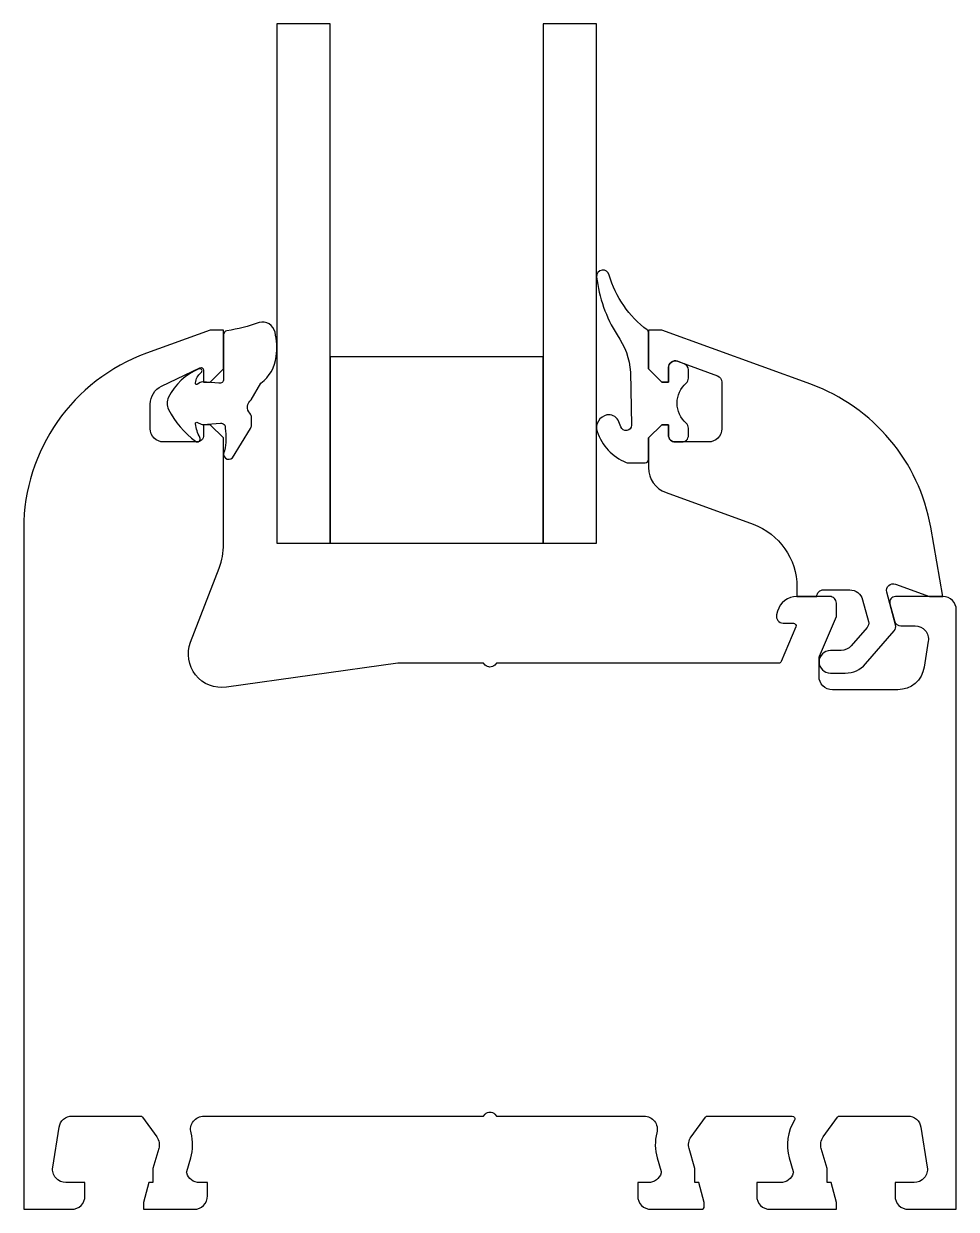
# Model space of a CAD drawing. Header units: metres. Extents: x -70 to 0, y 0 to 89.
import ezdxf

# ---------------------------------------------------------------- set-up
doc = ezdxf.new("R2010")
doc.units = ezdxf.units.M

msp = doc.modelspace()

# ---------------------------------------------------------------- linework, layer by layer
at = {"layer": 'BZD_FRM'}
msp.add_lwpolyline([(-11.965, 46.723), (-11.965, 46), (-10.465, 46, -0.414214), (-9.965, 46.5), (-7.996, 46.5, -0.339454), (-7.03, 45.759), (-6.593, 44.126, -0.249329), (-6.698, 43.669), (-7.893, 42.295, -0.21712), (-8.648, 41.951), (-9.449, 41.951, 1), (-9.449, 40.251), (-8.329, 40.251, 0.21712), (-6.819, 40.939), (-4.664, 43.418, 0.249329), (-4.558, 43.875), (-5.217, 46.334, -0.606815), (-4.563, 46.933), (-2, 46), (-1, 46), (-1.918, 51.204, 0.267949), (-10.917, 61.929), (-22.102, 66), (-23.102, 66), (-23.102, 63.1), (-22.102, 62.1), (-21.602, 62.1), (-21.602, 63.188, -0.520567), (-20.931, 63.658), (-17.931, 62.566, -0.315299), (-17.602, 62.097), (-17.602, 58.6, -0.414214), (-18.602, 57.6), (-21.102, 57.6, -0.414214), (-21.602, 58.1), (-21.602, 58.9), (-22.102, 58.9), (-23.102, 57.9), (-23.102, 55.678, 0.315299), (-21.786, 53.798), (-15.255, 51.421, -0.315299)], format="xyb", close=True, dxfattribs=at)
at = {"layer": 'FRM_EXT'}
msp.add_lwpolyline([(-8.907, 6.918, -0.240079), (-8.745, 7), (-3.644, 7, -0.369055), (-2.656, 6.156), (-2.183, 3.156, -0.460862), (-3.17, 2), (-4.598, 2), (-4.598, 1, 0.414214), (-3.598, 0), (0, 0), (0, 45, 0.414214), (-1, 46), (-4.558, 46, 0.493145), (-4.985, 45.444), (-4.644, 44.171, 0.339454), (-4.161, 43.8), (-3.091, 43.8, -0.460862), (-2.104, 42.644), (-2.412, 40.688, -0.369055), (-4.388, 39), (-9.3, 39, -0.414214), (-10.3, 40), (-10.3, 41.336, -0.100695), (-10.26, 41.531), (-9, 44.5), (-9, 45.5, 0.414214), (-9.5, 46), (-11.965, 46, 0.339454), (-13.414, 44.888), (-13.483, 44.629, 0.493145), (-13, 44), (-12.23, 44, -0.537319), (-12.046, 43.722), (-13.15, 41.122, -0.300966), (-13.334, 41), (-34.5, 41), (-34.646, 40.854, -0.414214), (-35.354, 40.854), (-35.5, 41), (-41.919, 41), (-54.789, 39.191, -0.571547), (-57.471, 42.563), (-55.332, 48.135, 0.091887), (-55, 49.927), (-55, 57.9), (-56, 58.9), (-56.5, 58.9), (-56.5, 58.1, -0.414214), (-57, 57.6), (-59.5, 57.6, -0.414214), (-60.5, 58.6), (-60.5, 60.1), (-60.5, 60.1), (-60.5, 60.439, -0.28822), (-59.65, 61.791), (-56.787, 63.169, -0.552529), (-56.5, 62.988), (-56.5, 62.1), (-56, 62.1), (-55, 63.1), (-55, 66), (-56, 66), (-60.788, 64.257, 0.315299), (-70, 51.102), (-70, 0), (-66.402, 0, 0.414214), (-65.402, 1), (-65.402, 2), (-66.83, 2, -0.460862), (-67.817, 3.156), (-67.344, 6.156, -0.369055), (-66.356, 7), (-61.255, 7, -0.240079), (-61.093, 6.918), (-60.012, 5.429, -0.232555), (-59.861, 4.559), (-60.3, 3.064), (-60.3, 2), (-60.598, 2), (-61, 0.5), (-61, 0), (-57.2, 0, 0.414214), (-56.2, 1), (-56.2, 2), (-56.8, 2, -0.335), (-57.762, 2.726, -0.141803), (-57.761, 2.837), (-57.462, 3.855, 0.137401), (-57.439, 5.742, -0.49275), (-56.472, 7), (-35.5, 7), (-35.354, 7.146, -0.414214), (-34.646, 7.146), (-34.5, 7), (-23.443, 7, -0.49275), (-22.477, 5.742, 0.137401), (-22.453, 3.855), (-22.154, 2.837, -0.141803), (-22.154, 2.726, -0.335), (-23.115, 2), (-23.915, 2), (-23.915, 1, 0.414214), (-22.915, 0), (-19.115, 0, 0.414214), (-18.915, 0.2), (-18.915, 0.5), (-19.317, 2), (-19.615, 2), (-19.615, 3.064), (-20.054, 4.559, -0.232555), (-19.904, 5.429), (-18.822, 6.918, -0.240079), (-18.66, 7), (-12.318, 7, -0.58888), (-12.149, 6.694, 0.214102), (-12.538, 3.855), (-12.239, 2.837, -0.141803), (-12.238, 2.726, -0.335), (-13.2, 2), (-14.979, 2), (-14.979, 1, 0.414214), (-13.979, 0), (-9, 0), (-9, 0.5), (-9.402, 2), (-9.7, 2), (-9.7, 3.064), (-10.139, 4.559, -0.232555), (-9.988, 5.429)], format="xyb", close=True, dxfattribs=at)
at = {"layer": 'FRM_INT'}
msp.add_lwpolyline([(-8.907, 6.918, -0.240079), (-8.745, 7), (-3.644, 7, -0.369055), (-2.656, 6.156), (-2.183, 3.156, -0.460862), (-3.17, 2), (-4.598, 2), (-4.598, 1, 0.414214), (-3.598, 0), (0, 0), (0, 45, 0.414214), (-1, 46), (-4.558, 46, 0.493145), (-4.985, 45.444), (-4.644, 44.171, 0.339454), (-4.161, 43.8), (-3.091, 43.8, -0.460862), (-2.104, 42.644), (-2.412, 40.688, -0.369055), (-4.388, 39), (-9.3, 39, -0.414214), (-10.3, 40), (-10.3, 41.336, -0.100695), (-10.26, 41.531), (-9, 44.5), (-9, 45.5, 0.414214), (-9.5, 46), (-11.965, 46, 0.339454), (-13.414, 44.888), (-13.483, 44.629, 0.493145), (-13, 44), (-12.23, 44, -0.537319), (-12.046, 43.722), (-13.15, 41.122, -0.300966), (-13.334, 41), (-34.5, 41), (-34.646, 40.854, -0.414214), (-35.354, 40.854), (-35.5, 41), (-41.919, 41), (-54.789, 39.191, -0.571547), (-57.471, 42.563), (-55.332, 48.135, 0.091887), (-55, 49.927), (-55, 57.9), (-56, 58.9), (-56.5, 58.9), (-56.5, 58.1, -0.414214), (-57, 57.6), (-59.5, 57.6, -0.414214), (-60.5, 58.6), (-60.5, 60.1), (-60.5, 60.1), (-60.5, 60.439, -0.28822), (-59.65, 61.791), (-56.787, 63.169, -0.552529), (-56.5, 62.988), (-56.5, 62.1), (-56, 62.1), (-55, 63.1), (-55, 66), (-56, 66), (-60.788, 64.257, 0.315299), (-70, 51.102), (-70, 0), (-66.402, 0, 0.414214), (-65.402, 1), (-65.402, 2), (-66.83, 2, -0.460862), (-67.817, 3.156), (-67.344, 6.156, -0.369055), (-66.356, 7), (-61.255, 7, -0.240079), (-61.093, 6.918), (-60.012, 5.429, -0.232555), (-59.861, 4.559), (-60.3, 3.064), (-60.3, 2), (-60.598, 2), (-61, 0.5), (-61, 0), (-57.2, 0, 0.414214), (-56.2, 1), (-56.2, 2), (-56.8, 2, -0.335), (-57.762, 2.726, -0.141803), (-57.761, 2.837), (-57.462, 3.855, 0.137401), (-57.439, 5.742, -0.49275), (-56.472, 7), (-35.5, 7), (-35.354, 7.146, -0.414214), (-34.646, 7.146), (-34.5, 7), (-23.443, 7, -0.49275), (-22.477, 5.742, 0.137401), (-22.453, 3.855), (-22.154, 2.837, -0.141803), (-22.154, 2.726, -0.335), (-23.115, 2), (-23.915, 2), (-23.915, 1, 0.414214), (-22.915, 0), (-19.115, 0, 0.414214), (-18.915, 0.2), (-18.915, 0.5), (-19.317, 2), (-19.615, 2), (-19.615, 3.064), (-20.054, 4.559, -0.232555), (-19.904, 5.429), (-18.822, 6.918, -0.240079), (-18.66, 7), (-12.318, 7, -0.58888), (-12.149, 6.694, 0.214102), (-12.538, 3.855), (-12.239, 2.837, -0.141803), (-12.238, 2.726, -0.335), (-13.2, 2), (-14.979, 2), (-14.979, 1, 0.414214), (-13.979, 0), (-9, 0), (-9, 0.5), (-9.402, 2), (-9.7, 2), (-9.7, 3.064), (-10.139, 4.559, -0.232555), (-9.988, 5.429)], format="xyb", close=True, dxfattribs=at)
at = {"layer": 'GLS_EXT'}
msp.add_lwpolyline([(-51, 50), (-47, 50), (-47, 89), (-51, 89)], close=True, dxfattribs=at)
at = {"layer": 'GLS_INT'}
msp.add_lwpolyline([(-31, 50), (-27, 50), (-27, 89), (-31, 89)], close=True, dxfattribs=at)
at = {"layer": 'GSK_BZD_FRM'}
msp.add_lwpolyline([(-20.931, 63.658, 0.533748), (-21.602, 63.167), (-21.602, 62.1), (-22.102, 62.1), (-23.102, 63.1), (-23.102, 65.789, 0.207513), (-23.197, 66.008, -0.161228), (-26.053, 70.131, 0.941095), (-26.998, 69.992, 0.108581), (-25.465, 65.634, -0.139043), (-24.452, 62.845), (-24.38, 58.86, -0.839978), (-25.176, 58.735, 0.065747), (-25.392, 59.245, 0.314096), (-26.222, 59.627, 0.451051), (-26.954, 58.391, 0.223055), (-24.778, 56.067, 0.099416), (-24.623, 56.036), (-23.352, 56.036, 0.414214), (-23.102, 56.286), (-23.102, 57.9), (-22.102, 58.9), (-21.602, 58.9), (-21.602, 58.1, 0.414214), (-21.102, 57.6), (-20.602, 57.6, 0.414214), (-20.102, 58.1), (-20.102, 58.631, 0.215642), (-20.271, 59.006, -0.452317), (-20.271, 62.024, 0.215642), (-20.102, 62.399), (-20.102, 63.006, 0.318373), (-20.436, 63.478)], format="xyb", close=True, dxfattribs=at)
at = {"layer": 'GSK_FRM_EXT', "color": 6}
msp.add_lwpolyline([(-52.9, 59.422, 0.182676), (-53.025, 59.752, -0.436288), (-52.922, 60.774), (-52.19, 62.023, 0.207307), (-51.044, 64.02, 0.091607), (-51.136, 65.835, 0.426864), (-52.33, 66.574, -0.052715), (-54.744, 65.953, 0.371832), (-55, 65.656), (-55, 62.303, -0.458997), (-55.345, 62.007), (-56.583, 62.107, 0.173004), (-56.764, 62.059), (-56.945, 61.942, -0.693527), (-57.111, 62.029, -0.194073), (-56.681, 62.817, 0.944278), (-56.844, 63.08, 0.184897), (-59.129, 60.956, 0.241374), (-59.129, 60.044, 0.115544), (-57.097, 57.65, 0.804608), (-56.773, 57.932, -0.094129), (-57.111, 58.97, -0.693527), (-56.945, 59.058), (-56.691, 58.934, 0.110286), (-56.523, 58.901), (-55.23, 59.01, -0.486596), (-54.87, 58.636, -0.090494), (-54.92, 56.94, 0.931212), (-54.317, 56.417), (-52.974, 58.608, 0.138391), (-52.9, 58.869)], format="xyb", close=True, dxfattribs=at)
at = {"layer": 'SPACER_FRM', "color": 3}
msp.add_lwpolyline([(-47, 50), (-31, 50), (-31, 64), (-47, 64)], close=True, dxfattribs=at)

doc.saveas('drawing.dxf')
